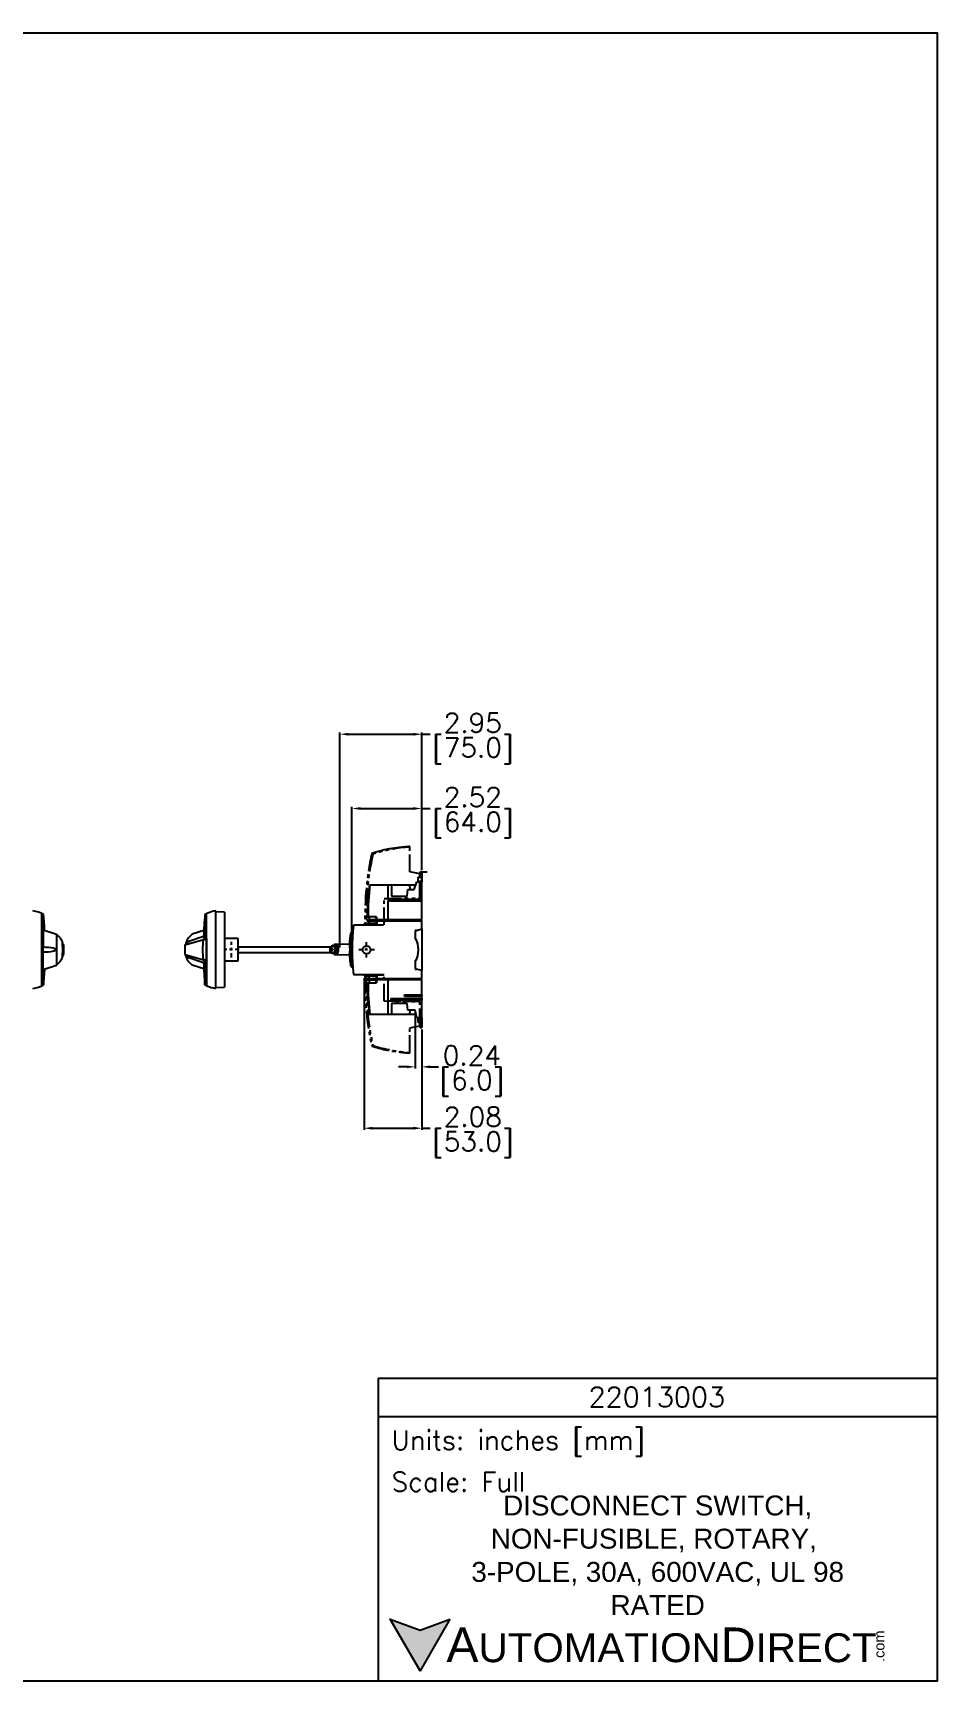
# Model space of a CAD drawing. Header units: inches. Extents: x 864.4 to 941.4, y -8.5 to 51.
# Drawn here: x 908.8 to 941.4, y -8.5 to 51 of the extents above; entities that cross this region are included whole.
import ezdxf

# ---------------------------------------------------------------- set-up
doc = ezdxf.new("R2010")
doc.units = ezdxf.units.IN
doc.header["$LTSCALE"] = 4
doc.header["$MEASUREMENT"] = 0
doc.linetypes.add('CENTER2', pattern=[1.125, 0.75, -0.125, 0.125, -0.125])
doc.linetypes.add('PHANTOM2', pattern=[1.25, 0.625, -0.125, 0.125, -0.125, 0.125, -0.125])
doc.layers.get('0').update_dxf_attribs({"linetype": 'CONTINUOUS'})
doc.layers.get('DEFPOINTS').update_dxf_attribs({"linetype": 'CONTINUOUS'})
for name, color, linetype in [('CENTER', 40, 'CENTER2'), ('DIMENSIONS', 140, 'CONTINUOUS'), ('PHANTOM', 130, 'PHANTOM2'), ('TEXT', 140, 'CONTINUOUS')]:
    doc.layers.add(name, color=color, linetype=linetype)
doc.styles.add('ROMANS', font='romans.shx')
doc.styles.get("Standard").update_dxf_attribs({"font": 'romans.shx'})
doc.styles.add('型式1', font='')
doc.styles.get('型式1').set_extended_font_data('AR MingtiM BIG-5')
doc.dimstyles.get("Standard").update_dxf_attribs({"dimtxt": 0.7, "dimasz": 0.3, "dimexe": 0.0625, "dimexo": 0.0625, "dimgap": 0.0625, "dimtad": 0, "dimtih": 1, "dimtoh": 1, "dimzin": 0, "dimdsep": 46, "dimtxsty": 'Standard', "dimcen": 0.09, "dimadec": 0, "dimazin": 0, "dimtfac": 1, "dimtofl": 0, "dimtmove": 0, "dimatfit": 3, "dimfxl": 1, "dimtolj": 1, "dimtzin": 0, "dimarcsym": 0})

# ---------------------------------------------------------------- blocks, each defined once
blk = doc.blocks.new('*D25')
at = {"layer": 'DEFPOINTS', "color": 0}
for p in [(922.798, 25.648), (922.798, 20.675), (919.845, 17.881)]:
    blk.add_point(p, dxfattribs=at)
at = {"layer": 'DIMENSIONS', "color": 0, "lineweight": -2}
for p, q in [((919.845, 17.943), (919.845, 25.71)), ((920.145, 25.648), (922.498, 25.648)), ((922.798, 20.737), (922.798, 25.71)), ((922.798, 25.648), (923.098, 25.648))]:
    blk.add_line(p, q, dxfattribs=at)
at = {"layer": 'DIMENSIONS', "color": 0}
for points in [[(920.145, 25.698), (920.145, 25.598), (919.845, 25.648)], [(922.498, 25.698), (922.498, 25.598), (922.798, 25.648)]]:
    blk.add_solid(points, dxfattribs=at)
at = {"layer": 'DIMENSIONS', "color": 0, "char_height": 0.7, "attachment_point": 5}
for s, insert in [('\\A1;2.95', (924.643, 26.06)), ('\\A1;[75.0]', (924.643, 25.052))]:
    blk.add_mtext(s, dxfattribs=dict(at, insert=insert))
blk = doc.blocks.new('*D26')
at = {"layer": 'DEFPOINTS', "color": 0}
for p in [(922.798, 22.967), (922.798, 20.675), (920.279, 17.865)]:
    blk.add_point(p, dxfattribs=at)
at = {"layer": 'DIMENSIONS', "color": 0, "lineweight": -2}
for p, q in [((920.279, 17.928), (920.279, 23.029)), ((920.579, 22.967), (922.498, 22.967)), ((922.798, 20.737), (922.798, 23.029)), ((922.798, 22.967), (923.098, 22.967))]:
    blk.add_line(p, q, dxfattribs=at)
at = {"layer": 'DIMENSIONS', "color": 0}
for points in [[(920.579, 23.017), (920.579, 22.917), (920.279, 22.967)], [(922.498, 23.017), (922.498, 22.917), (922.798, 22.967)]]:
    blk.add_solid(points, dxfattribs=at)
at = {"layer": 'DIMENSIONS', "color": 0, "char_height": 0.7, "attachment_point": 5}
for s, insert in [('\\A1;2.52', (924.643, 23.379)), ('\\A1;[64.0]', (924.643, 22.371))]:
    blk.add_mtext(s, dxfattribs=dict(at, insert=insert))
blk = doc.blocks.new('*D27')
at = {"layer": 'DEFPOINTS', "color": 0}
for p in [(920.713, 16.92), (922.798, 15.055), (922.798, 11.425)]:
    blk.add_point(p, dxfattribs=at)
at = {"layer": 'DIMENSIONS', "color": 0, "lineweight": -2}
for p, q in [((920.713, 16.858), (920.713, 11.362)), ((922.798, 14.993), (922.798, 11.362)), ((921.013, 11.425), (922.498, 11.425)), ((922.798, 11.425), (923.098, 11.425))]:
    blk.add_line(p, q, dxfattribs=at)
at = {"layer": 'DIMENSIONS', "color": 0}
for points in [[(921.013, 11.475), (921.013, 11.375), (920.713, 11.425)], [(922.498, 11.475), (922.498, 11.375), (922.798, 11.425)]]:
    blk.add_solid(points, dxfattribs=at)
at = {"layer": 'DIMENSIONS', "color": 0, "char_height": 0.7, "attachment_point": 5}
for s, insert in [('\\A1;2.08', (924.643, 11.837)), ('\\A1;[53.0]', (924.643, 10.829))]:
    blk.add_mtext(s, dxfattribs=dict(at, insert=insert))
blk = doc.blocks.new('*D28')
at = {"layer": 'DEFPOINTS', "color": 0}
for p in [(922.561, 15.688), (922.798, 15.055), (922.798, 13.64)]:
    blk.add_point(p, dxfattribs=at)
at = {"layer": 'DIMENSIONS', "color": 0, "lineweight": -2}
for p, q in [((922.561, 15.625), (922.561, 13.578)), ((922.798, 14.993), (922.798, 13.578)), ((922.261, 13.64), (921.961, 13.64)), ((923.098, 13.64), (923.398, 13.64))]:
    blk.add_line(p, q, dxfattribs=at)
at = {"layer": 'DIMENSIONS', "color": 0}
for points in [[(922.261, 13.69), (922.261, 13.59), (922.561, 13.64)], [(923.098, 13.69), (923.098, 13.59), (922.798, 13.64)]]:
    blk.add_solid(points, dxfattribs=at)
at = {"layer": 'DIMENSIONS', "color": 0, "char_height": 0.7, "attachment_point": 5}
for s, insert in [('\\A1;0.24', (924.61, 14.053)), ('\\A1;[6.0]', (924.61, 13.045))]:
    blk.add_mtext(s, dxfattribs=dict(at, insert=insert))

msp = doc.modelspace()

# ---------------------------------------------------------------- hatches: boundary and pattern name
at = {"layer": 'TEXT'}
msp.add_hatch(color=256, dxfattribs=at).paths.add_polyline_path([(923.81, -6.304), (922.736, -6.695), (921.662, -6.304), (922.736, -8.164)])

# ---------------------------------------------------------------- linework, layer by layer
for p, q in [((922.525, 20.046), (922.623, 20.316)), ((922.623, 20.316), (922.798, 20.316)), ((922.672, 20.316), (922.672, 20.493)), ((922.672, 20.493), (922.794, 20.493)), ((922.737, 20.493), (922.739, 20.675)), ((922.739, 20.675), (922.798, 20.675)), ((922.794, 20.493), (922.794, 20.316)), ((922.798, 20.675), (922.798, 20.316)), ((922.798, 20.675), (922.999, 20.675)), ((922.798, 19.694), (922.798, 20.316)), ((920.912, 20.206), (920.923, 20.206)), ((920.923, 20.206), (922.583, 20.206)), ((921.585, 19.694), (921.585, 20.206)), ((921.585, 19.694), (922.798, 19.694)), ((921.585, 19.694), (921.585, 19.627)), ((921.701, 20.206), (921.708, 19.804)), ((921.708, 19.804), (922.276, 19.804)), ((922.276, 19.804), (922.3, 20.046)), ((922.3, 20.046), (922.525, 20.046)), ((922.362, 20.206), (922.365, 20.046)), ((922.798, 19.627), (922.798, 19.694)), ((909.083, 16.572), (909.083, 19.172)), ((909.143, 18.585), (909.143, 19.142)), ((914.97, 19.142), (914.97, 18.254)), ((915.03, 18.27), (915.03, 19.172)), ((915.357, 16.471), (915.357, 19.271)), ((915.676, 19.227), (915.357, 19.233)), ((915.676, 19.227), (915.676, 16.515)), ((920.831, 19.056), (920.859, 19.058)), ((921.16, 19.055), (920.859, 19.058)), ((920.902, 19.057), (920.902, 18.956)), ((921.148, 18.958), (921.148, 19.055)), ((921.16, 19.055), (921.16, 18.959)), ((922.798, 19.627), (921.585, 19.627)), ((921.585, 18.942), (921.585, 19.627)), ((922.798, 18.942), (922.798, 19.627)), ((909.126, 18.574), (909.122, 18.588)), ((909.122, 18.588), (909.143, 18.585)), ((909.126, 18.584), (909.126, 17.955)), ((909.126, 18.584), (909.602, 18.427)), ((909.143, 18.585), (909.145, 18.578)), ((914.929, 18.565), (914.512, 18.427)), ((920.239, 17.287), (920.239, 18.467)), ((920.305, 18.499), (920.272, 18.499)), ((920.272, 18.499), (920.272, 17.877)), ((920.329, 18.744), (920.329, 18.744)), ((921.187, 18.751), (920.33, 18.751)), ((921.16, 18.818), (920.713, 18.81)), ((920.713, 18.81), (920.713, 18.751)), ((920.74, 18.81), (920.74, 18.751)), ((920.831, 18.956), (921.16, 18.959)), ((920.831, 18.956), (920.831, 18.901)), ((921.16, 18.898), (920.831, 18.901)), ((920.859, 18.956), (920.859, 18.9)), ((920.896, 18.813), (920.896, 18.9)), ((921.148, 18.898), (921.148, 18.817)), ((921.16, 18.947), (921.187, 18.91)), ((921.585, 18.942), (921.16, 18.947)), ((921.16, 18.947), (921.16, 18.898)), ((921.16, 18.751), (921.16, 18.818)), ((921.187, 18.751), (921.187, 18.91)), ((921.187, 18.91), (922.798, 18.91)), ((922.798, 18.942), (921.585, 18.942)), ((922.611, 18.564), (922.563, 18.564)), ((922.563, 18.564), (922.563, 18.291)), ((922.611, 18.564), (922.798, 18.618)), ((922.798, 18.91), (922.798, 18.942)), ((922.798, 18.618), (922.798, 18.91)), ((922.798, 18.618), (922.798, 17.113)), ((909.602, 18.427), (909.602, 17.315)), ((909.839, 18.058), (909.867, 18.049)), ((914.246, 18.05), (914.97, 18.254)), ((914.281, 18.093), (914.278, 18.059)), ((914.284, 18.062), (914.351, 18.084)), ((914.289, 18.144), (914.34, 18.154)), ((914.405, 18.171), (914.29, 18.147)), ((914.34, 18.154), (914.34, 18.081)), ((914.34, 18.097), (914.351, 18.099)), ((914.92, 18.349), (914.351, 18.152)), ((914.351, 18.084), (914.351, 18.152)), ((914.905, 18.231), (915.031, 18.27)), ((915.031, 18.27), (914.905, 18.231)), ((915.03, 18.271), (914.97, 18.254)), ((915.031, 18.27), (915.03, 18.246)), ((915.03, 18.246), (915.031, 18.27)), ((915.03, 18.246), (915.03, 17.497)), ((915.03, 17.497), (915.03, 18.246)), ((916.164, 18.272), (915.676, 18.272)), ((916.164, 17.471), (916.164, 18.272)), ((916.164, 17.969), (919.502, 17.969)), ((919.53, 17.897), (919.495, 17.897)), ((919.53, 17.857), (919.495, 17.857)), ((919.53, 17.897), (919.531, 17.954)), ((919.551, 17.897), (919.53, 17.897)), ((919.531, 17.8), (919.53, 17.857)), ((919.53, 17.857), (919.551, 17.857)), ((919.555, 17.897), (919.557, 17.954)), ((919.593, 17.897), (919.555, 17.897)), ((919.555, 17.857), (919.593, 17.857)), ((919.557, 17.8), (919.555, 17.857)), ((919.624, 18.015), (919.579, 18.015)), ((920.195, 18.072), (919.64, 18.062)), ((919.64, 18.013), (919.64, 18.062)), ((919.734, 17.956), (919.697, 17.956)), ((919.729, 17.958), (919.725, 17.956)), ((920.272, 17.877), (920.272, 17.255)), ((909.126, 17.158), (909.126, 17.786)), ((909.126, 17.158), (909.602, 17.315)), ((909.839, 17.684), (909.867, 17.693)), ((914.246, 17.692), (914.97, 17.488)), ((914.281, 17.649), (914.278, 17.683)), ((914.284, 17.68), (914.351, 17.658)), ((914.289, 17.599), (914.34, 17.588)), ((914.405, 17.571), (914.29, 17.595)), ((914.34, 17.588), (914.34, 17.661)), ((914.34, 17.645), (914.351, 17.643)), ((914.351, 17.658), (914.351, 17.59)), ((914.92, 17.393), (914.351, 17.59)), ((914.929, 17.177), (914.512, 17.315)), ((915.031, 17.472), (914.905, 17.511)), ((914.905, 17.511), (915.031, 17.472)), ((915.03, 17.471), (914.97, 17.488)), ((914.97, 16.6), (914.97, 17.488)), ((915.03, 17.497), (915.031, 17.472)), ((915.031, 17.472), (915.03, 17.497)), ((915.03, 17.472), (915.03, 16.57)), ((915.676, 17.471), (916.164, 17.471)), ((916.164, 17.773), (919.521, 17.773)), ((919.531, 17.8), (919.556, 17.82)), ((919.579, 17.739), (919.624, 17.739)), ((919.64, 17.692), (919.64, 17.741)), ((919.64, 17.692), (920.195, 17.682)), ((919.697, 17.798), (919.734, 17.798)), ((919.725, 17.798), (919.729, 17.796)), ((922.563, 17.439), (922.563, 17.166)), ((909.126, 17.168), (909.122, 17.154)), ((909.122, 17.154), (909.143, 17.158)), ((909.143, 17.158), (909.145, 17.164)), ((909.143, 17.158), (909.143, 16.6)), ((920.272, 17.255), (920.303, 17.255)), ((920.329, 16.986), (920.327, 16.986)), ((920.33, 16.979), (921.187, 16.979)), ((920.713, 16.979), (920.713, 16.92)), ((920.713, 16.92), (920.74, 16.92)), ((920.74, 16.92), (920.74, 16.979)), ((920.74, 16.92), (921.16, 16.913)), ((920.831, 16.83), (920.831, 16.775)), ((920.831, 16.672), (921.16, 16.675)), ((920.859, 16.83), (921.16, 16.833)), ((920.859, 16.83), (920.859, 16.774)), ((921.16, 16.772), (920.859, 16.774)), ((920.896, 16.83), (920.896, 16.917)), ((920.902, 16.774), (920.902, 16.673)), ((921.148, 16.913), (921.148, 16.832)), ((921.148, 16.675), (921.148, 16.772)), ((921.16, 16.913), (921.16, 16.979)), ((921.16, 16.783), (921.16, 16.833)), ((921.16, 16.783), (921.187, 16.82)), ((921.16, 16.783), (921.585, 16.788)), ((921.16, 16.772), (921.16, 16.675)), ((921.187, 16.82), (921.187, 16.979)), ((922.798, 16.82), (921.187, 16.82)), ((921.585, 16.788), (922.798, 16.788)), ((921.585, 15.525), (921.585, 16.788)), ((922.563, 17.166), (922.611, 17.166)), ((922.798, 17.113), (922.611, 17.166)), ((922.798, 16.82), (922.798, 17.113)), ((922.798, 16.788), (922.798, 16.82)), ((922.798, 16.245), (922.798, 16.788)), ((915.357, 16.509), (915.676, 16.515)), ((921.677, 16.111), (922.798, 16.111)), ((921.677, 16.111), (921.677, 16.044)), ((921.736, 16.044), (921.736, 16.111)), ((922.171, 16.245), (922.798, 16.245)), ((922.171, 16.186), (922.171, 16.245)), ((922.171, 16.186), (922.798, 16.186)), ((922.23, 16.186), (922.23, 16.245)), ((922.798, 16.245), (922.798, 16.186)), ((922.798, 16.111), (922.798, 16.186)), ((922.798, 16.118), (922.798, 16.118)), ((922.798, 16.118), (922.798, 16.051)), ((922.798, 16.044), (922.798, 16.111)), ((920.864, 15.836), (920.885, 15.836)), ((920.912, 15.525), (920.914, 15.525)), ((922.598, 15.525), (920.912, 15.525)), ((920.915, 15.525), (920.922, 15.525)), ((922.798, 16.044), (921.677, 16.044)), ((921.708, 15.926), (921.701, 15.525)), ((922.276, 15.926), (921.708, 15.926)), ((922.3, 15.684), (922.276, 15.926)), ((922.562, 15.684), (922.3, 15.684)), ((922.365, 15.684), (922.362, 15.525)), ((922.623, 15.414), (922.562, 15.684)), ((922.798, 16.051), (922.798, 16.051)), ((922.798, 15.414), (922.798, 16.044)), ((922.798, 15.414), (922.623, 15.414)), ((922.672, 15.237), (922.672, 15.414)), ((922.737, 15.237), (922.672, 15.237)), ((922.739, 15.055), (922.736, 15.414)), ((922.739, 15.055), (922.798, 15.055)), ((922.798, 15.414), (922.798, 15.055))]:
    msp.add_line(p, q)
at = {"flags": 128}
for points in [[(919.667, 17.877), (919.662, 17.832), (919.649, 17.792), (919.627, 17.762), (919.6, 17.743), (919.578, 17.739)], [(919.579, 18.015), (919.6, 18.011), (919.627, 17.992), (919.649, 17.962), (919.662, 17.922), (919.667, 17.877)], [(919.624, 18.015), (919.631, 18.014), (919.659, 18.003), (919.684, 17.978), (919.702, 17.943), (919.711, 17.9), (919.711, 17.854), (919.702, 17.811), (919.684, 17.776), (919.659, 17.751), (919.631, 17.74), (919.624, 17.739)], [(919.696, 17.797), (919.714, 17.792), (919.735, 17.799), (919.753, 17.817), (919.765, 17.845), (919.769, 17.877), (919.765, 17.909), (919.753, 17.937), (919.735, 17.955), (919.714, 17.962), (919.696, 17.957)], [(920.831, 16.83), (920.838, 16.83), (920.859, 16.83)], [(920.859, 16.774), (920.838, 16.775), (920.831, 16.775)]]:
    msp.add_lwpolyline(points, dxfattribs=at)
msp.add_lwpolyline([(920.187, 17.682), (920.205, 17.47), (920.239, 17.287)])
msp.add_circle((920.807, 17.865), 0.142)
for centre, radius, start, end in [((931.461, 19.056), 10.63, 175.4751, 180), ((931.469, 19.056), 10.609, 173.77904, 179.99062), ((931.461, 19.056), 10.611, 173.78052, 175.46737), ((931.461, 19.056), 10.609, 173.77905, 175.46629), ((908.595, 18.143), 1.139, 61.21837, 81.83569), ((894.643, 17.828), 14.559, 2.91001, 5.17563), ((928.766, 17.871), 13.854, 174.75079, 178.02972), ((915.764, 17.663), 1.679, 115.932, 118.23268), ((915.519, 18.143), 1.139, 98.16346, 115.39421), ((921.927, 18.059), 1.737, 166.40233, 179.5755), ((928.154, 17.865), 7.874, 173.54055, 186.45945), ((909.474, 17.87), 0.358, 166.30112, 193.64715), ((909.135, 16.015), 1.94, 78.97973, 90.2664), ((909.47, 17.744), 0.178, 52.48122, 78.33362), ((909.47, 17.998), 0.178, 281.66638, 307.51878), ((909.565, 17.871), 0.0196, 313.09562, 46.90438), ((909.271, 17.942), 0.587, 15.9032, 55.77326), ((904.902, 17.871), 4.929, 356.85144, 3.14863), ((906.022, 17.871), 3.822, 356.52451, 3.47549), ((908.108, 17.871), 1.768, 354.20556, 5.79322), ((916.137, 17.86), 1.9, 174.2761, 185.03903), ((914.46, 18.092), 0.179, 163.19389, 189.60003), ((914.854, 17.928), 0.605, 124.48647, 158.82236), ((917.806, 17.871), 2.923, 172.92701, 187.07299), ((917.806, 17.871), 2.923, 172.92701, 187.07299), ((915.01, 18.335), 0.0906, 171.34737, 244.20474), ((919.6, 17.891), 0.125, 99.72557, 186.60898), ((919.621, 17.879), 0.146, 180.6643, 252.99927), ((919.615, 17.877), 0.122, 170.68881, 189.31119), ((919.544, 17.923), 0.0335, 67.78558, 112.21442), ((919.63, 17.877), 0.0585, 160.31838, 199.68162), ((919.473, 17.877), 0.122, 350.68881, 9.31119), ((918.997, 17.877), 1.214, 350.76971, 9.22926), ((921.855, 17.865), 0.827, 328.99728, 31.00272), ((909.135, 19.727), 1.94, 269.7336, 281.02027), ((909.271, 17.8), 0.587, 304.22674, 344.0968), ((914.46, 17.65), 0.179, 170.39997, 196.80611), ((914.854, 17.814), 0.605, 201.17764, 235.51353), ((915.01, 17.407), 0.0906, 115.79526, 188.65263), ((928.766, 17.871), 13.854, 181.97028, 185.24921), ((919.544, 17.831), 0.0335, 247.78558, 292.21442), ((895.347, 17.871), 13.854, 354.74994, 357.12855), ((931.461, 16.674), 10.63, 180.01073, 184.52465), ((931.49, 16.674), 10.63, 180.00935, 186.20858), ((908.61, 17.53), 1.069, 277.87952, 299.91157), ((915.764, 18.079), 1.679, 241.76732, 244.068), ((915.519, 17.599), 1.139, 244.60579, 261.83654), ((931.461, 16.674), 10.611, 184.53263, 186.21948), ((931.461, 16.674), 10.609, 184.53371, 186.22095)]:
    msp.add_arc(centre, radius, start, end)
msp.add_ellipse((919.642, 17.877), major_axis=(0, 0.185), ratio=0.83919, start_param=3.126946, end_param=6.297832)
for points, knots in [([(920.885, 19.895), (920.871, 19.895), (920.857, 19.895), (920.864, 19.895), (920.864, 19.895)], [0, 0, 0, 0, 0.993495, 1, 1, 1, 1]), ([(920.272, 18.499), (920.268, 18.498), (920.26, 18.496), (920.25, 18.488), (920.242, 18.479), (920.24, 18.471), (920.239, 18.467)], [0, 0, 0, 0, 0.248675, 0.506447, 0.760851, 1, 1, 1, 1]), ([(919.556, 17.934), (919.554, 17.936), (919.546, 17.942), (919.538, 17.949), (919.531, 17.954)], [0, 0, 0, 0, 0.251343, 1, 1, 1, 1]), ([(920.239, 17.287), (920.24, 17.283), (920.242, 17.275), (920.25, 17.265), (920.26, 17.258), (920.268, 17.256), (920.272, 17.255)], [0, 0, 0, 0, 0.239223, 0.493533, 0.751342, 1, 1, 1, 1])]:
    msp.add_open_spline(points, degree=3, knots=knots)
at = {"layer": 'CENTER', "ltscale": 0.05}
for p, q in [((916.21, 17.871), (915.649, 17.871)), ((915.93, 17.591), (915.93, 18.152)), ((921.088, 17.865), (920.527, 17.865)), ((920.807, 17.585), (920.807, 18.146))]:
    msp.add_line(p, q, dxfattribs=at)
at = {"layer": 'DEFPOINTS'}
msp.add_lwpolyline([(941.409, -8.534), (864.409, -8.534), (864.409, 50.966), (941.409, 50.966)], close=True, dxfattribs=at)
at = {"layer": 'PHANTOM', "ltscale": 0.25}
for p, q in [((922.369, 21.576), (922.369, 21.592)), ((922.369, 20.684), (922.369, 21.576)), ((922.724, 20.605), (922.369, 20.684)), ((922.724, 19.74), (922.724, 20.605)), ((921.436, 19.718), (922.724, 19.74)), ((921.436, 19.711), (922.719, 19.733)), ((921.436, 18.772), (921.436, 19.718)), ((922.719, 19.733), (922.719, 19.74)), ((920.751, 18.83), (920.781, 18.83)), ((920.756, 18.837), (920.786, 18.837)), ((920.781, 18.83), (920.783, 18.765)), ((920.783, 18.765), (920.781, 18.83)), ((920.783, 18.765), (920.789, 18.765)), ((920.786, 18.837), (920.788, 18.772)), ((920.788, 18.772), (920.786, 18.837)), ((920.788, 18.772), (921.436, 18.772)), ((920.789, 18.765), (920.789, 18.772)), ((920.789, 18.765), (921.431, 18.765)), ((921.431, 18.765), (921.431, 18.772)), ((920.781, 16.9), (920.751, 16.9)), ((920.786, 16.893), (920.756, 16.893)), ((920.781, 16.9), (920.783, 16.965)), ((920.783, 16.965), (920.781, 16.9)), ((920.789, 16.965), (920.783, 16.965)), ((920.786, 16.893), (920.788, 16.958)), ((920.788, 16.958), (920.786, 16.893)), ((921.436, 16.958), (920.788, 16.958)), ((920.789, 16.958), (920.789, 16.965)), ((920.789, 16.965), (921.431, 16.965)), ((921.431, 16.965), (921.431, 16.958)), ((921.436, 16.012), (921.436, 16.958)), ((921.436, 16.019), (922.719, 15.997)), ((922.724, 15.99), (921.436, 16.012)), ((922.719, 15.997), (922.719, 15.99)), ((922.724, 15.125), (922.724, 15.99)), ((922.369, 15.047), (922.724, 15.125)), ((922.369, 14.154), (922.369, 15.047)), ((922.369, 14.205), (922.369, 14.219)), ((922.369, 14.138), (922.369, 14.154))]:
    msp.add_line(p, q, dxfattribs=at)
for centre, radius, start, end in [((922.724, 16.229), 5.394, 102.0553, 108.67677), ((922.724, 16.229), 5.359, 93.79092, 108.44538), ((922.724, 16.229), 5.375, 93.77955, 98.08399), ((931.455, 19.062), 10.707, 167.76647, 181.243), ((931.46, 19.069), 10.707, 167.76647, 181.243), ((931.46, 19.069), 10.67, 167.8647, 181.5963), ((931.455, 16.668), 10.707, 178.75692, 192.23372), ((931.46, 16.661), 10.707, 178.75692, 192.23372), ((931.46, 16.661), 10.67, 178.40369, 192.1353), ((922.368, 18.34), 4.179, 250.84214, 264.50426), ((922.724, 19.502), 5.359, 251.55462, 266.20908), ((922.724, 19.502), 5.375, 261.91601, 266.22045)]:
    msp.add_arc(centre, radius, start, end, dxfattribs=at)
for points, knots in [([(921.968, 21.551), (921.925, 21.545), (921.841, 21.533), (921.728, 21.519), (921.643, 21.508), (921.608, 21.504), (921.595, 21.503), (921.596, 21.503), (921.597, 21.503)], [0, 0, 0, 0, 0.216992, 0.434034, 0.649827, 0.863928, 0.912864, 1, 1, 1, 1]), ([(920.996, 21.338), (920.998, 21.337), (921, 21.335), (921.019, 21.32), (921.028, 21.313)], [0, 0, 0, 0, 0.493526, 1, 1, 1, 1]), ([(921.028, 14.418), (921.019, 14.411), (921.002, 14.397), (920.994, 14.39), (920.996, 14.392), (920.996, 14.392)], [0, 0, 0, 0, 0.493545, 0.987087, 1, 1, 1, 1])]:
    msp.add_open_spline(points, degree=3, knots=knots, dxfattribs=at)
at = {"layer": 'TEXT'}
msp.add_line((921.231, 1.015), (941.409, 1.015), dxfattribs=at)
for points in [[(921.231, -8.534), (921.231, 2.406), (941.409, 2.406), (941.409, -8.534)], [(923.81, -6.304), (922.736, -8.164), (921.662, -6.304), (922.736, -6.695)]]:
    msp.add_lwpolyline(points, close=True, dxfattribs=at)

# ---------------------------------------------------------------- texts
for s, insert, char_height, width, attachment_point, style in [('22013003', (931.289, 1.72), 0.7193, 13.54038, 5, 'ROMANS'), (' Units: inches [mm]', (921.231, 0.048), 0.69546, 20.17865, 4, 'ROMANS'), (' Scale: Full', (921.231, -1.342), 0.69546, 20.17865, 4, 'ROMANS'), ('{\\fArial|b0|i0|c0|p34;     \\H1.2x;A\\H0.8333x;UTOMATION\\H1.2x;D\\H0.8333x;IRECT}', (921.662, -7.234), 1.04319, 17.67136, 4, '型式1')]:
    msp.add_mtext(s, dxfattribs=dict(at, insert=insert, char_height=char_height, width=width, attachment_point=attachment_point, style=style))
at = {"layer": 'TEXT', "insert": (931.32, -3.994), "char_height": 0.71934, "width": 16.1219, "attachment_point": 5}
msp.add_mtext('{\\fArial|b0|i0|c0|p34;DISCONNECT SWITCH, NON-FUSIBLE, ROTARY,  3-POLE, 30A, 600VAC, UL 98 RATED}', dxfattribs=at)
at = {"layer": 'TEXT', "insert": (939.134, -7.845), "char_height": 0.37555, "width": 1.11288, "attachment_point": 1, "rotation": 90, "style": '型式1'}
msp.add_mtext('{\\fArial|b0|i0|c0|p34;.com}', dxfattribs=at)

# ---------------------------------------------------------------- dimensions: what is measured, and where the dimension line sits
at = {"layer": 'DIMENSIONS'}
for base, p1, p2, picture, middle in [((922.798, 25.648), (919.845, 17.881), (922.798, 20.675), '*D25', (924.643, 25.648)), ((922.798, 22.967), (920.279, 17.865), (922.798, 20.675), '*D26', (924.643, 22.967)), ((922.7975, 11.4245), (920.7129, 16.9204), (922.7975, 15.0555), '*D27', (924.6433, 11.4245)), ((922.798, 13.64), (922.561, 15.688), (922.798, 15.055), '*D28', (924.61, 13.64))]:
    dim = msp.add_linear_dim(base=base, p1=p1, p2=p2, dimstyle='Standard', override={"dimpost": '\\X'}, dxfattribs=at)
    dim.commit()
    dim.dimension.update_dxf_attribs({"geometry": picture, "text_midpoint": middle})

doc.saveas('drawing.dxf')
